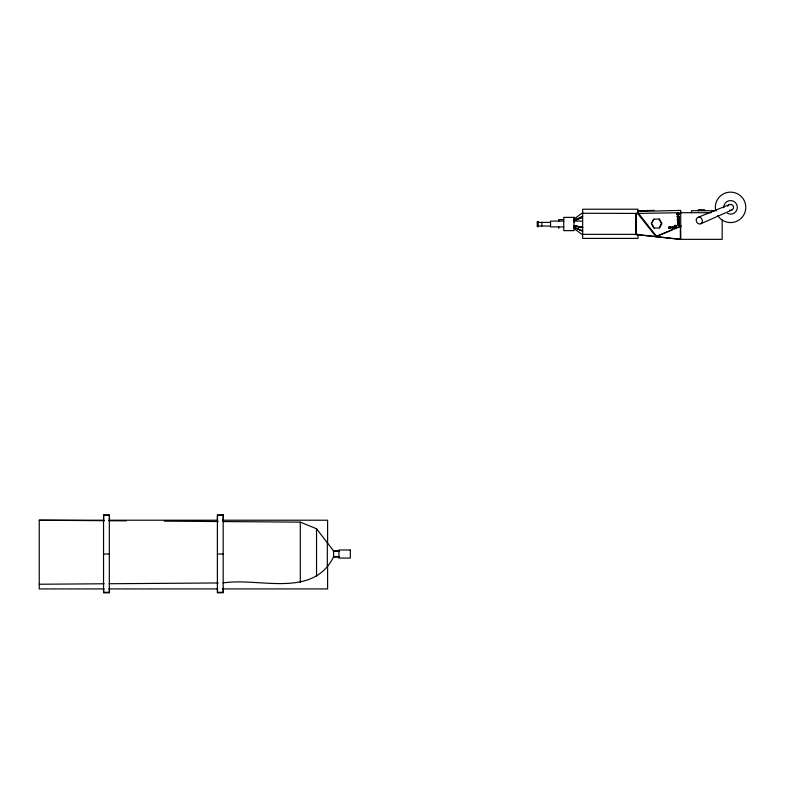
<?xml version="1.0" encoding="UTF-8"?>
<svg xmlns="http://www.w3.org/2000/svg" width="785" height="785" viewBox="0 0 785 785"><rect width="100%" height="100%" fill="white"/><g stroke="black" fill="none" stroke-linecap="round" stroke-linejoin="round"><path stroke-width="1.18" d="M638.009 214.158L638.009 209.222L582.656 209.222L582.656 238.395L638.009 238.395L638.009 234.303M651.393 223.676L653.807 219.172L659.233 219.044L661.853 223.431L659.439 227.944L654.023 228.062L651.393 223.676L653.807 219.172M659.233 219.044L661.47 223.431L659.439 227.944M223.087 582.931C259.521 577.299 312.783 598.857 333.615 556.81L333.615 550.972L316.541 528.756L300.302 522.133L223.087 521.564M574.208 218.868L582.656 212.666M677.043 213.854C679.162 212.696 676.366 213.746 677.131 214.815L678.946 214.658L678.858 213.706L677.798 213.314M678.946 214.658L678.191 215.198M677.2 216.503L679.015 216.346L679.104 217.308L678.112 217.867L677.2 216.503L678.112 217.867M677.347 218.986L679.162 218.829L678.495 220.33L677.426 219.937L677.347 218.986L678.328 218.426M668.859 227.169C670.979 226.011 668.182 227.051 668.948 228.121L670.763 227.974L670.675 227.012L669.615 226.63M678.26 220.35L679.241 219.78M677.494 221.468L679.31 221.311L678.642 222.812L677.573 222.42L677.494 221.468L678.476 220.909M669.782 228.533L670.763 227.974M671.921 226.993L672.902 226.433L673.824 227.797L672.843 228.356L671.921 226.993L672.009 227.944M678.407 222.832L679.388 222.263M674.433 225.854C676.552 224.696 673.756 225.737 674.521 226.806L676.336 226.649L676.248 225.697L675.188 225.305M677.641 223.951L679.457 223.794L678.789 225.295L677.72 224.902L677.641 223.951L678.623 223.382M676.336 226.649L675.581 227.199M678.554 225.305L679.535 224.745M729.363 204.62L697.894 217.396C694.254 219.074 697.011 225.334 700.711 223.784L731.767 210.086M700.711 223.784C704.351 222.096 701.594 215.846 697.894 217.396M574.208 220.742L582.656 216.738M581.606 216.768L574.208 220.006L574.208 218.887M637.616 213.422L655.936 236.628L680.752 226.031M655.936 236.628L672.362 229.887M674.59 228.916L681.252 226.031M581.606 217.533L574.208 220.703L574.208 222.145M678.858 213.706L678.711 214.678M677.131 214.815L677.278 213.844M679.015 216.346L679.104 217.308M678.103 218.436L679.162 218.829M677.426 219.937L678.495 220.33M678.25 220.919L679.31 221.311M677.573 222.42L678.642 222.812M678.387 223.401L679.457 223.794M677.72 224.902L678.789 225.295M676.248 225.697L676.101 226.669M670.675 227.012L670.527 227.984M673.736 226.836L673.824 227.797M668.948 228.121L670.007 228.513M681.252 212.706L638.009 213.422L637.94 210.773L654.464 210.37M637.96 211.44L680.703 210.39L680.752 239.346L635.83 234.587L635.83 213.422L638.499 213.422L656.819 236.628M39.25 584.246L104.209 583.775M109.105 583.746L218.191 582.961M333.615 556.81L339.581 556.781M716.312 210.723L691.467 210.723L691.467 212.706M680.752 212.382L681.252 212.382M680.752 212.706L711.22 212.706M582.656 213.265L638.009 213.422M563.767 219.623L558.763 219.623L558.763 221.105M563.767 221.105L550.55 221.105L550.55 226.904L563.767 226.904M575.248 221.105L582.49 221.105M538.216 222.39L550.55 222.39M538.216 226.041L550.55 226.041M577.662 226.904L582.49 226.904M654.023 228.062L652.306 224.559M582.656 234.362L638.009 234.362M637.616 234.587L680.428 239.346L722.18 239.346L722.18 219.977M103.659 514.891L109.458 514.842L109.458 521.25M223.293 514.891L217.504 514.842L217.504 521.25M104.003 588.927L39.25 588.927L39.25 520.21L104.003 520.21M108.899 520.21L217.641 520.21M222.528 520.21L327.6 520.21L327.6 543.976M339.365 550.952L333.429 550.952L333.429 551.669M103.541 554.043L109.331 554.043M217.376 554.043L223.175 554.043M339.365 556.801L333.429 556.801L333.429 556.084M108.899 588.927L217.641 588.927M222.528 588.927L327.6 588.927L327.6 565.161M39.25 520.21L104.209 520.69M109.105 520.73L126.267 520.847M164.261 521.132L218.191 521.525M333.615 550.972L339.581 551.462M582.656 227.267L574.208 225.835L582.656 227.267L574.208 225.835L574.208 227.326L582.656 230.859M575.268 228.023L582.656 231.281M575.268 227.817L579.487 229.72M582.656 234.911L574.208 228.69L574.208 227.562M678.937 218.848L679.015 219.8M679.084 221.331L679.162 222.283M679.221 223.813L679.31 224.765M677.583 218.966L677.661 219.918M677.72 221.448L677.808 222.4M669.095 227.15L669.173 228.111M637.94 210.773L637.999 213.343M704.587 210.723L704.587 209.723L698.454 209.723L698.454 210.723M680.369 226.031L680.369 239.346M636.213 213.422L636.213 234.587M558.763 226.904L558.763 228.396M541.807 222.39L541.807 226.041M327.316 542.582L327.316 565.965M316.541 528.756L316.541 576.484M300.302 522.133L300.302 582.382M223.293 514.842L223.293 521.25M223.293 588.289L223.293 592.292L217.504 592.292L217.504 588.289M109.458 588.289L109.458 592.292L103.659 592.292L103.659 588.289M103.659 514.842L103.659 521.25M715.596 210.174A15.229 15.229 0 0 1 733.681 192.443A15.229 15.229 0 0 1 743.14 215.944A15.229 15.229 0 0 1 717.814 215.689M728.696 205.032A2.983 2.983 0 0 1 733.514 206.897A2.983 2.983 0 0 1 729.481 210.135M727.783 206.278A2.983 2.983 0 0 1 728.156 205.591M723.78 207.77A6.79 6.79 0 0 1 731.326 200.607A6.79 6.79 0 0 1 737.076 209.281A6.79 6.79 0 0 1 727.538 213.432M581.606 217.504L574.208 220.703L581.606 217.533M574.041 217.376L563.767 217.376L563.767 230.633L574.041 230.633L574.041 217.376M538.216 221.733L537.234 221.733L537.234 226.698L538.216 226.698L538.216 221.733M109.331 515.382L103.541 515.421L103.541 592.832L109.331 592.832L109.331 515.382M223.175 515.382L217.376 515.421L217.376 592.832L223.175 592.793L223.175 515.382M350.326 549.991L338.914 549.991L338.914 558.066L350.326 558.066L350.326 549.991"/></g></svg>
